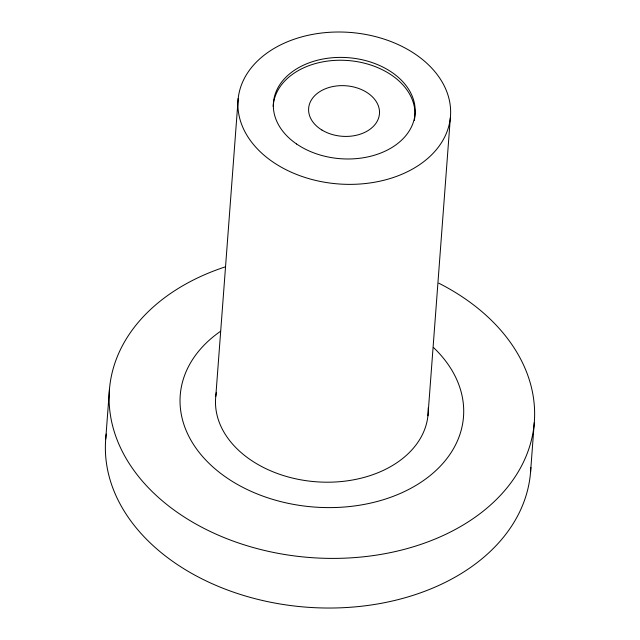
<?xml version="1.0" encoding="UTF-8"?>
<svg xmlns="http://www.w3.org/2000/svg" width="640" height="640" viewBox="0 0 640 640"><rect width="100%" height="100%" fill="white"/><g stroke="black" fill="none" stroke-linecap="round" stroke-linejoin="round"><path stroke-width="0.96" d="M105.728 438.984L109.464 389.344M215.8 396.272L238.192 98.44M427.936 415.76L450.328 117.936A106.528 75.984 4.3 0 0 298.296 37.88A106.528 75.984 4.3 0 0 284.16 168.752A106.528 75.984 4.3 0 0 450.328 117.936M530.536 472.328L534.272 422.688M428.208 407.808A106.528 75.984 4.3 0 1 316.488 481.808A106.528 75.984 4.3 0 1 216.368 392.336M273.176 106.48A71.016 50.656 4.3 0 1 350.192 60.72A71.016 50.656 4.3 0 1 414.32 120.464M530.832 467.368A213.056 151.968 4.3 0 1 305.76 607.12A213.056 151.968 4.3 0 1 106.248 434.04M438.784 283.184A213.056 151.968 4.3 0 1 476.872 515.976A213.056 151.968 4.3 0 1 151.624 491.032A213.056 151.968 4.3 0 1 225.424 266.824M433.544 347.584A142.04 101.312 4.3 0 1 414.112 486.488A142.04 101.312 4.3 0 1 218.24 471.48A142.04 101.312 4.3 0 1 220.584 331.264M296.624 144.016A71.016 50.656 4.3 0 0 413.584 121.456A71.016 50.656 4.3 0 0 322.576 59.096A71.016 50.656 4.3 0 0 296.624 144.016M321.976 130.064A35.512 25.328 4.3 0 0 379.12 116.072A35.512 25.328 4.3 0 0 331.048 86.952A35.512 25.328 4.3 0 0 321.976 130.064"/></g></svg>
